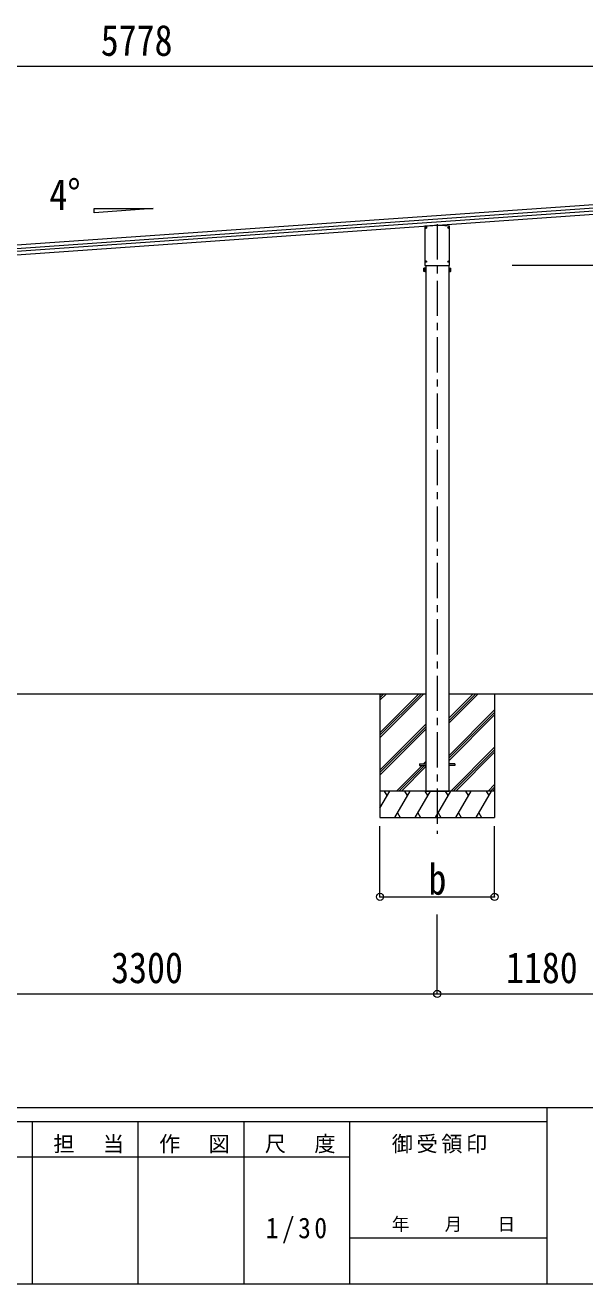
# Model space of a CAD drawing. Units: millimetres at full size. Extents: x -11243 to 11243, y -7760 to 7760.
# Drawn here: x 4161 to 7337, y -7760 to -622 of the extents above; entities that cross this region are included whole.
import ezdxf
from ezdxf.enums import TextEntityAlignment as Align

# ---------------------------------------------------------------- set-up
doc = ezdxf.new("R2010")
doc.units = ezdxf.units.MM
doc.header["$LTSCALE"] = 40
doc.header["$PDMODE"] = 32
doc.header["$PDSIZE"] = 40
for name, pattern in [('CHAIN1', [8, 5, -1, 1, -1]), ('DASHED1', [1.8, 1.2, -0.6]), ('USER1', [13, 10, -1, 1, -1]), ('USER2', [15, 10, -1, 1, -1, 1, -1])]:
    doc.linetypes.add(name, pattern=pattern)
for name, color, linetype, lineweight in [('0-0_0', 7, 'Continuous', 9), ('0-1_本体', 5, 'CHAIN1', 9), ('0-3_ELV2', 4, 'Continuous', 9), ('0-6_OTH_LINE', 6, 'Continuous', 9), ('0-7_SHAPE', 4, 'Continuous', 9), ('F-0_240', 7, 'Continuous', 9)]:
    doc.layers.add(name, color=color, linetype=linetype, lineweight=lineweight)
doc.styles.add('ＭＳ ゴシック', font='')
doc.styles.get('ＭＳ ゴシック').set_extended_font_data('MS Gothic')

msp = doc.modelspace()

# ---------------------------------------------------------------- linework, layer by layer
at = {"layer": '0-0_0'}
for p, q in [((6434.36, -4415.51), (3264.44, -4415.51)), ((6174.36, -4415.51), (6174.36, -5115.5)), ((6174.36, -4634.48), (6393.34, -4415.51)), ((6174.36, -4648.62), (6407.48, -4415.51)), ((6174.36, -4662.77), (6421.62, -4415.51)), ((6174.36, -4450.64), (6209.49, -4415.51)), ((6174.36, -4436.49), (6195.35, -4415.51)), ((6174.36, -4422.35), (6181.2, -4415.51)), ((6564.36, -4581.14), (6729.99, -4415.51)), ((6564.36, -4566.99), (6715.85, -4415.51)), ((6564.36, -4552.85), (6701.7, -4415.51)), ((7714.75, -4415.51), (6564.4, -4415.51)), ((6824.36, -4415.51), (6824.36, -5115.5)), ((6564.36, -4764.98), (6824.36, -4504.98)), ((6564.36, -4779.12), (6824.36, -4519.13)), ((6564.36, -4793.27), (6824.36, -4533.27)), ((6174.36, -4846.61), (6434.36, -4586.62)), ((6174.36, -4860.76), (6434.36, -4600.76)), ((6174.36, -4874.9), (6434.36, -4614.9)), ((6575.96, -4965.51), (6824.36, -4717.12)), ((6590.11, -4965.51), (6824.36, -4731.26)), ((6604.25, -4965.51), (6824.36, -4745.4)), ((6267.6, -4965.51), (6413.1, -4820.01)), ((6281.74, -4965.51), (6427.24, -4820.01)), ((6295.88, -4965.51), (6434.36, -4827.03)), ((6422.1, -4811.01), (6434.36, -4798.75)), ((6174.36, -5062.76), (6230.51, -4965.5)), ((6824.36, -4965.51), (6174.36, -4965.51)), ((6215.5, -4991.49), (6200.5, -4965.5)), ((6259.37, -5115.5), (6345.98, -4965.5)), ((6330.97, -4991.49), (6315.97, -4965.51)), ((6374.84, -5115.5), (6461.44, -4965.51)), ((6446.44, -4991.49), (6431.44, -4965.5)), ((6490.31, -5115.5), (6576.92, -4965.51)), ((6561.91, -4991.49), (6546.91, -4965.5)), ((6605.78, -5115.5), (6692.39, -4965.51)), ((6677.38, -4991.49), (6662.38, -4965.5)), ((6721.25, -5115.5), (6807.86, -4965.51)), ((6777.86, -4965.51), (6792.86, -4991.49)), ((6788.1, -4965.51), (6824.36, -4929.25)), ((6802.24, -4965.51), (6824.36, -4943.39)), ((6816.38, -4965.51), (6824.36, -4957.53)), ((6174.36, -5115.5), (6824.36, -5115.5)), ((6274.37, -5089.53), (6289.37, -5115.5)), ((6389.84, -5089.52), (6404.84, -5115.5)), ((6505.31, -5089.52), (6520.31, -5115.5)), ((6620.78, -5089.53), (6635.78, -5115.5)), ((6736.25, -5089.53), (6751.25, -5115.5))]:
    msp.add_line(p, q, dxfattribs=at)
at = {"layer": '0-0_0', "linetype": 'USER1'}
msp.add_line((6434.4, -4965.51), (6564.4, -4965.51), dxfattribs=at)
at = {"layer": '0-0_0', "linetype": 'DASHED1'}
msp.add_line((6449.36, -4965.51), (6549.36, -4965.51), dxfattribs=at)
at = {"layer": '0-1_本体'}
msp.add_line((6499.4, -1751.13), (6499.4, -5208.89), dxfattribs=at)
at = {"layer": '0-3_ELV2'}
for p, q in [((2016.14, -2014.03), (7594.87, -1623.96)), ((2017.56, -2034.34), (7596.29, -1644.27)), ((7597.49, -1661.48), (2018.77, -2051.58)), ((7598.91, -1681.79), (2020.19, -2071.89)), ((6429.21, -1763.76), (6429.21, -1984.4)), ((6433.15, -1769.92), (6434.26, -1769.9)), ((6433.15, -1770.92), (6434.26, -1770.94)), ((6434.26, -1769.9), (6434.78, -1769.8)), ((6434.26, -1770.94), (6434.78, -1771.04)), ((6434.88, -1769.28), (6434.78, -1769.8)), ((6434.88, -1771.56), (6434.78, -1771.04)), ((6434.9, -1768.18), (6434.88, -1769.28)), ((6434.9, -1772.67), (6434.88, -1771.56)), ((6435.9, -1768.18), (6435.92, -1769.28)), ((6435.9, -1772.67), (6435.92, -1771.56)), ((6435.92, -1769.28), (6436.02, -1769.8)), ((6435.92, -1771.56), (6436.02, -1771.04)), ((6436.53, -1769.9), (6436.02, -1769.8)), ((6436.53, -1770.94), (6436.02, -1771.04)), ((6437.64, -1769.92), (6436.53, -1769.9)), ((6437.64, -1770.92), (6436.53, -1770.94)), ((6483.84, -1758.54), (6483.88, -1759.54)), ((6514.95, -1758.54), (6514.92, -1759.54)), ((6568.18, -1762.26), (6514.95, -1758.54)), ((6561.15, -1769.92), (6562.26, -1769.9)), ((6561.15, -1770.92), (6562.26, -1770.94)), ((6562.26, -1769.9), (6562.78, -1769.8)), ((6562.26, -1770.94), (6562.78, -1771.04)), ((6562.88, -1769.28), (6562.78, -1769.8)), ((6562.88, -1771.56), (6562.78, -1771.04)), ((6562.9, -1768.18), (6562.88, -1769.28)), ((6562.9, -1772.67), (6562.88, -1771.56)), ((6563.9, -1768.18), (6563.92, -1769.28)), ((6563.9, -1772.67), (6563.92, -1771.56)), ((6563.92, -1769.28), (6564.02, -1769.8)), ((6563.92, -1771.56), (6564.02, -1771.04)), ((6564.53, -1769.9), (6564.02, -1769.8)), ((6564.53, -1770.94), (6564.02, -1771.04)), ((6565.64, -1769.92), (6564.53, -1769.9)), ((6565.64, -1770.92), (6564.53, -1770.94)), ((6569.58, -1984.4), (6569.58, -1763.76)), ((6430.71, -1985.9), (6568.08, -1985.9)), ((6433.15, -1962.42), (6434.26, -1962.4)), ((6433.15, -1963.42), (6434.26, -1963.44)), ((6434.26, -1962.4), (6434.78, -1962.3)), ((6434.26, -1963.44), (6434.78, -1963.54)), ((6434.4, -1985.9), (6434.4, -4965.51)), ((6434.88, -1961.78), (6434.78, -1962.3)), ((6434.88, -1964.06), (6434.78, -1963.54)), ((6434.9, -1960.68), (6434.88, -1961.78)), ((6434.9, -1965.17), (6434.88, -1964.06)), ((6435.9, -1960.68), (6435.92, -1961.78)), ((6435.9, -1965.17), (6435.92, -1964.06)), ((6435.92, -1961.78), (6436.02, -1962.3)), ((6435.92, -1964.06), (6436.02, -1963.54)), ((6436.53, -1962.4), (6436.02, -1962.3)), ((6436.53, -1963.44), (6436.02, -1963.54)), ((6437.64, -1962.42), (6436.53, -1962.4)), ((6437.64, -1963.42), (6436.53, -1963.44)), ((6561.15, -1962.48), (6562.26, -1962.46)), ((6561.15, -1963.48), (6562.26, -1963.5)), ((6562.26, -1962.46), (6562.78, -1962.36)), ((6562.26, -1963.5), (6562.78, -1963.6)), ((6562.88, -1961.84), (6562.78, -1962.36)), ((6562.88, -1964.12), (6562.78, -1963.6)), ((6562.9, -1960.73), (6562.88, -1961.84)), ((6562.9, -1965.22), (6562.88, -1964.12)), ((6563.9, -1960.73), (6563.92, -1961.84)), ((6563.9, -1965.22), (6563.92, -1964.12)), ((6563.92, -1961.84), (6564.02, -1962.36)), ((6563.92, -1964.12), (6564.02, -1963.6)), ((6564.53, -1962.46), (6564.02, -1962.36)), ((6564.53, -1963.5), (6564.02, -1963.6)), ((6564.4, -1985.9), (6564.4, -4965.51)), ((6565.64, -1962.48), (6564.53, -1962.46)), ((6565.64, -1963.48), (6564.53, -1963.5)), ((6422.9, -2001.22), (6423.66, -1999.91)), ((6422.9, -2018.22), (6422.9, -2001.22)), ((6422.9, -2018.22), (6423.66, -2019.54)), ((6429.9, -1999.91), (6423.66, -1999.91)), ((6429.9, -2004.81), (6423.66, -2004.81)), ((6429.9, -2014.63), (6423.66, -2014.63)), ((6429.9, -2019.54), (6423.66, -2019.54)), ((6429.9, -1999.91), (6429.9, -2019.54)), ((6432.4, -2000.4), (6429.9, -2000.4)), ((6429.9, -2018.8), (6432.4, -2018.8)), ((6434.4, -1999.1), (6432.4, -1999.1)), ((6564.4, -1999.1), (6566.4, -1999.1)), ((6566.4, -2000.4), (6568.9, -2000.4)), ((6568.9, -2018.8), (6566.4, -2018.8)), ((6568.9, -1999.91), (6568.9, -2019.54)), ((6568.9, -1999.91), (6575.14, -1999.91)), ((6568.9, -2004.81), (6575.14, -2004.81)), ((6568.9, -2014.63), (6575.14, -2014.63)), ((6568.9, -2019.54), (6575.14, -2019.54)), ((6575.9, -2001.22), (6575.14, -1999.91)), ((6575.9, -2018.22), (6575.14, -2019.54)), ((6575.9, -2018.22), (6575.9, -2001.22)), ((6399.36, -4811.01), (6434.36, -4811.01)), ((6599.36, -4811.01), (6564.36, -4811.01))]:
    msp.add_line(p, q, dxfattribs=at)
at = {"layer": '0-3_ELV2', "linetype": 'USER2'}
for p, q in [((6431, -1770.42), (6439.8, -1770.42)), ((6435.4, -1774.82), (6435.4, -1766.02)), ((6559, -1770.42), (6567.8, -1770.42)), ((6563.4, -1774.82), (6563.4, -1766.02)), ((6431, -1962.92), (6439.8, -1962.92)), ((6435.4, -1967.32), (6435.4, -1958.52)), ((6559, -1962.98), (6567.8, -1962.98)), ((6563.4, -1967.38), (6563.4, -1958.58))]:
    msp.add_line(p, q, dxfattribs=at)
at = {"layer": '0-3_ELV2'}
for points in [[(6514.95, -1758.54), (6483.84, -1758.54), (6430.61, -1762.26)], [(6432.4, -1999.1), (6432.4, -2020.1), (6434.4, -2020.1)], [(6566.4, -1999.1), (6566.4, -2020.1), (6564.4, -2020.1)], [(6399.36, -4811.01), (6399.36, -4820.01), (6434.36, -4820.01)], [(6599.36, -4811.01), (6599.36, -4820.01), (6564.36, -4820.01)]]:
    msp.add_lwpolyline(points, dxfattribs=at)
for centre in [(6435.4, -1770.42), (6563.4, -1770.42), (6435.4, -1962.92), (6563.4, -1962.98)]:
    msp.add_circle(centre, 4, dxfattribs=at)
for centre, radius, start, end in [((6435.4, -1770.42), 2.3, 167.44414, 192.55586), ((6435.4, -1770.42), 2.3, 77.44414, 102.55586), ((6435.4, -1770.42), 2.3, 257.44414, 282.55586), ((6435.4, -1770.42), 2.3, 347.44414, 12.55586), ((6563.4, -1770.42), 2.3, 167.44414, 192.55586), ((6563.4, -1770.42), 2.3, 77.44414, 102.55586), ((6563.4, -1770.42), 2.3, 257.44414, 282.55586), ((6563.4, -1770.42), 2.3, 347.44414, 12.55586), ((6435.4, -1962.92), 2.3, 167.44414, 192.55586), ((6435.4, -1962.92), 2.3, 77.44414, 102.55586), ((6435.4, -1962.92), 2.3, 257.44414, 282.55586), ((6435.4, -1962.92), 2.3, 347.44414, 12.55586), ((6563.4, -1962.98), 2.3, 167.44414, 192.55586), ((6563.4, -1962.98), 2.3, 77.44414, 102.55586), ((6563.4, -1962.98), 2.3, 257.44414, 282.55586), ((6563.4, -1962.98), 2.3, 347.44414, 12.55586), ((6427.24, -2002.36), 4.34, 145.61575, 214.38425), ((6427.24, -2017.08), 4.34, 145.61575, 214.38425), ((6439.14, -2009.72), 16.24, 162.41205, 197.58795), ((6571.55, -2002.36), 4.34, 325.61575, 34.38425), ((6559.66, -2009.72), 16.24, 342.41205, 17.58795), ((6571.55, -2017.08), 4.34, 325.61575, 34.38425)]:
    msp.add_arc(centre, radius, start, end, dxfattribs=at)
for centre, major_axis, ratio, start_param, end_param in [((6430.72, -1763.76), (1.02, 1.1), 0.998844, 0.8220427, 2.31955), ((6568.08, -1763.76), (-1.02, 1.1), 0.998844, 3.9636353, 5.4611426), ((6430.72, -1984.4), (1.06, -1.06), 0.998765, 3.9288543, 5.4959237), ((6568.08, -1984.4), (1.06, 1.06), 0.998765, 3.9288543, 5.4959237)]:
    msp.add_ellipse(centre, major_axis=major_axis, ratio=ratio, start_param=start_param, end_param=end_param, dxfattribs=at)
at = {"layer": '0-6_OTH_LINE'}
for p, q in [((7679.44, -856.81), (1901.44, -856.81)), ((8029.37, -1984.72), (6924.36, -1984.72)), ((6174.54, -5565.5), (6174.54, -5165.51)), ((6824.54, -5565.5), (6824.54, -5165.51)), ((6174.54, -5565.5), (6824.54, -5565.5)), ((6499.44, -6115.51), (6499.44, -5665.51)), ((3199.44, -6115.51), (6499.44, -6115.51)), ((6499.44, -6115.51), (7679.39, -6115.51))]:
    msp.add_line(p, q, dxfattribs=at)
for p in [(6174.54, -5565.5), (6824.54, -5565.5), (6499.44, -6115.51)]:
    msp.add_point(p, dxfattribs=at)
at = {"layer": '0-7_SHAPE'}
for p, q in [((4552.48, -1661.96), (4888.48, -1661.96)), ((4552.48, -1685.45), (4552.48, -1661.96)), ((4888.48, -1661.96), (4552.48, -1685.45))]:
    msp.add_line(p, q, dxfattribs=at)
at = {"layer": 'F-0_240', "color": 5}
for p, q in [((-11242.74, -6760), (10677.26, -6760)), ((7121.58, -6760), (7121.58, -7760)), ((-11242.74, -6840), (7121.58, -6840)), ((4201.58, -6840), (4201.58, -7760)), ((4801.58, -6840), (4801.58, -7760)), ((5401.58, -6840), (5401.58, -7760)), ((6001.58, -6840), (6001.58, -7760)), ((3601.58, -7040), (6001.58, -7040)), ((6001.58, -7500), (7121.58, -7500)), ((-11242.74, -7760), (10677.26, -7760))]:
    msp.add_line(p, q, dxfattribs=at)

# ---------------------------------------------------------------- texts
at = {"layer": '0-6_OTH_LINE', "color": 7, "style": 'ＭＳ ゴシック', "width": 0.85}
for s, p in [('5778', (4590.44, -848.81)), ('b', (6449.54, -5605.5)), ('3300', (4649.44, -6107.51)), ('1180', (6889.41, -6107.51))]:
    msp.add_text(s, height=176, dxfattribs=at).set_placement(p, align=Align.BOTTOM_LEFT)
at = {"layer": '0-7_SHAPE', "color": 7, "style": 'ＭＳ ゴシック', "width": 0.85}
msp.add_text('4°', height=176, dxfattribs=at).set_placement((4299.02, -1723.17), align=Align.BOTTOM_LEFT)
at = {"layer": 'F-0_240', "style": 'ＭＳ ゴシック'}
msp.add_text('年\u3000\u3000月\u3000\u3000日', height=73.31, dxfattribs=at).set_placement((6241.58, -7480), align=Align.BOTTOM_LEFT)
at = {"layer": 'F-0_240', "attachment_point": 7, "style": 'ＭＳ ゴシック'}
for s, insert, char_height in [('\\T1.17;担\u3000当', (4321.58, -7020), 87.98), ('\\T1.17;作\u3000図', (4921.58, -7020), 87.98), ('\\T1.17;尺\u3000度', (5521.58, -7020), 87.98), ('\\T1.17;御受領印', (6241.58, -7020), 87.98), ('\\T1.28;\\W0.9;1/30', (5526.58, -7530), 117.3)]:
    msp.add_mtext(s, dxfattribs=dict(at, insert=insert, char_height=char_height))

doc.saveas('drawing.dxf')
